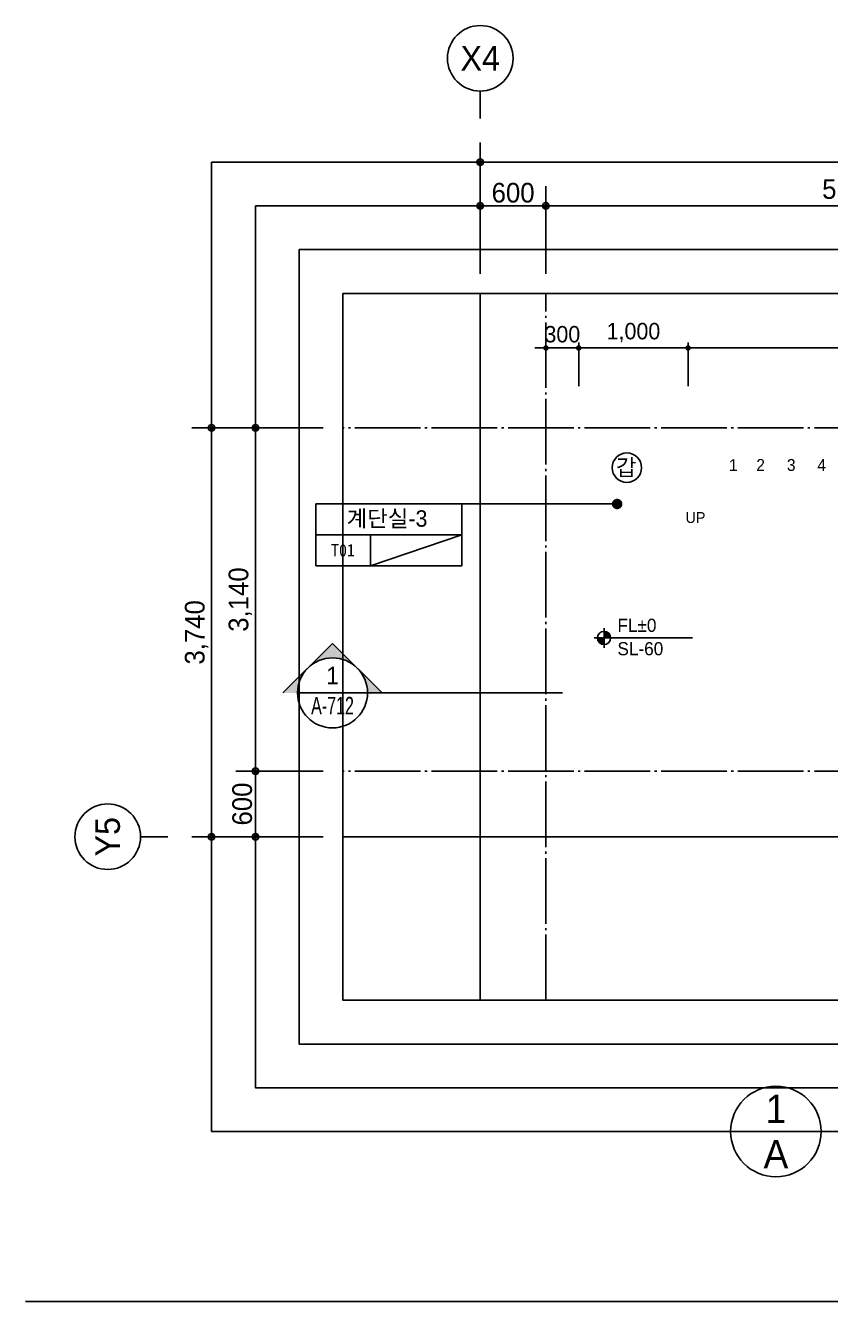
# Model space of a CAD drawing. Header units: millimetres. Extents: x 252711992 to 505989238, y 504776675 to 1009617600.
# Drawn here: x 253131992 to 253139350, y 504818337 to 504830007 of the extents above; entities that cross this region are included whole.
import ezdxf
from ezdxf.enums import TextEntityAlignment as Align
from ezdxf.xclip import XClip

# ---------------------------------------------------------------- set-up
doc = ezdxf.new("R2010")
doc.units = ezdxf.units.MM
doc.header["$XCLIPFRAME"] = 0
doc.linetypes.add('CEN', pattern=[35, 30, -2, 1, -2])
for name, color, linetype in [('$ZCDB_AUDIT_GENERATED_600D18', 7, 'Continuous'), ('0KD DIM', 7, 'Continuous'), ('4A.TEC CEN', 1, 'CEN'), ('4A.TEC TEXT', 7, 'Continuous'), ('4A.TEC TEXT 1', 3, 'Continuous'), ('4A.TEC TEXT 2', 3, 'Continuous'), ('4A.TEC 심볼', 7, 'Continuous'), ('LEV', 7, 'Continuous'), ('ROM', 7, 'Continuous'), ('SYM', 1, 'Continuous'), ('TEXT', 7, 'Continuous')]:
    doc.layers.add(name, color=color, linetype=linetype)
doc.layers.add('DEFPOINT', color=135, linetype='Continuous', plot=False)
doc.styles.add('1', font='')
doc.styles.add('GHS', font='malgun.ttf')
doc.styles.add('나눔고딕', font='')
doc.styles.add('돋움', font='')
doc.styles.add('돋음체', font='')
doc.styles.add('울릉도L', font='')
doc.styles.get('1').set_extended_font_data('DotumChe')
doc.styles.get('나눔고딕').set_extended_font_data('Dotum')
doc.styles.get('돋움').set_extended_font_data('Dotum')
doc.styles.get('돋음체').set_extended_font_data('Dotum')
doc.styles.get('울릉도L').set_extended_font_data('Dotum')
doc.dimstyles.new('DIM_600(외부치수)', dxfattribs={"dimscale": 400, "dimtxt": 3.3, "dimasz": 1, "dimexe": 2, "dimexo": 2, "dimgap": 1, "dimtad": 1, "dimdec": 0, "dimdsep": 46, "dimlunit": 6, "dimtxsty": '나눔고딕', "dimblk1": 'DIMDOT', "dimblk2": 'DIMDOT', "dimsah": 1, "dimcen": 2.5, "dimdle": 1.5, "dimclrd": 8, "dimclre": 8, "dimclrt": 3, "dimadec": 0, "dimazin": 0, "dimtfac": 1, "dimtdec": 0, "dimtix": 1, "dimtmove": 2, "dimatfit": 3, "dimldrblk": 'DIMDOT', "dimfxl": 1, "dimtvp": 1, "dimtolj": 1, "dimtzin": 0, "dimarcsym": 0})
doc.dimstyles.new('KD DIM 1', dxfattribs={"dimscale": 50, "dimtxt": 3, "dimasz": 1, "dimexe": 1, "dimexo": 1, "dimgap": 1, "dimtad": 1, "dimdec": 0, "dimzin": 0, "dimdsep": 46, "dimlunit": 6, "dimtxsty": '돋음체', "dimblk": 'DOT', "dimcen": 3, "dimdle": 1, "dimclrd": 256, "dimclre": 256, "dimclrt": 3, "dimazin": 0, "dimtfac": 1, "dimtdec": 0, "dimtix": 1, "dimtmove": 2, "dimatfit": 3, "dimldrblk": 'OBLIQUE', "dimfxl": 1, "dimtvp": 0.8333, "dimtolj": 1, "dimtzin": 0, "dimarcsym": 0})

# ---------------------------------------------------------------- blocks, each defined once
blk = doc.blocks.new('ccs122')
at = {"layer": '4A.TEC 심볼'}
blk.add_line((0, 8), (0, 3), dxfattribs=at)
blk.add_circle((0, 14), 6, dxfattribs=at)
at = {"layer": '4A.TEC TEXT 2', "color": 3, "style": 'GHS'}
blk.add_attdef('NO', text='', height=4.5, dxfattribs=at).set_placement((-0.01, 14.02), align=Align.MIDDLE_CENTER)
blk = doc.blocks.new('DIMDOT')
at = {"color": 0}
blk.add_line((-2, 0), (2, 0), dxfattribs=at)
for radius in [0.5, 0.25]:
    blk.add_circle((0, 0), radius, dxfattribs=at)
blk = doc.blocks.new('*D255')
at = {"layer": '$ZCDB_AUDIT_GENERATED_600D18', "color": 8, "lineweight": -2, "transparency": 16777216}
for p, q in [((253134713, 504826327), (253133513, 504826327)), ((253133693, 504826267), (253133693, 504822647)), ((253134713, 504822587), (253133513, 504822587))]:
    blk.add_line(p, q, dxfattribs=at)
at = {"layer": 'Defpoints', "color": 0, "transparency": 16777216}
for p in [(253134893, 504826327, 0), (253133693, 504822587), (253134893, 504822587, 0)]:
    blk.add_point(p, dxfattribs=at)
at = {"layer": '$ZCDB_AUDIT_GENERATED_600D18', "color": 8, "lineweight": -2, "transparency": 16777216, "xscale": 60, "yscale": 60, "zscale": 60}
for p, rotation in [((253133693, 504826327), 90), ((253133693, 504822587), 270)]:
    blk.add_blockref('DIMDOT', p, dxfattribs=dict(at, rotation=rotation))
at = {"layer": '$ZCDB_AUDIT_GENERATED_600D18', "color": 3, "transparency": 16777216, "insert": (253133555, 504824457), "char_height": 180, "attachment_point": 5, "rotation": 90, "style": '나눔고딕'}
blk.add_mtext('\\A1;3,740', dxfattribs=at)
blk = doc.blocks.new('*D256')
at = {"layer": '$ZCDB_AUDIT_GENERATED_600D18', "color": 8, "lineweight": -2, "transparency": 16777216}
for p, q in [((253134713, 504823187), (253133913, 504823187)), ((253134093, 504822647), (253134093, 504823127)), ((253134713, 504822587), (253133913, 504822587))]:
    blk.add_line(p, q, dxfattribs=at)
at = {"layer": 'Defpoints', "color": 0, "transparency": 16777216}
for p in [(253134093, 504823187), (253134893, 504823187, 0), (253134893, 504822587, 0)]:
    blk.add_point(p, dxfattribs=at)
at = {"layer": '$ZCDB_AUDIT_GENERATED_600D18', "color": 8, "lineweight": -2, "transparency": 16777216, "xscale": 60, "yscale": 60, "zscale": 60}
for p, rotation in [((253134093, 504823187), 90), ((253134093, 504822587), 270)]:
    blk.add_blockref('DIMDOT', p, dxfattribs=dict(at, rotation=rotation))
at = {"layer": '$ZCDB_AUDIT_GENERATED_600D18', "color": 3, "transparency": 16777216, "insert": (253133973, 504822887), "char_height": 180, "attachment_point": 5, "rotation": 90, "style": '나눔고딕'}
blk.add_mtext('\\A1;600', dxfattribs=at)
blk = doc.blocks.new('dwgFD3B')
at = {"layer": '4A.TEC CEN', "color": 250, "ltscale": 500}
blk.add_line((49194.51, -169936.83, -3333.33), (358000, -169936.83, -3333.33), dxfattribs=at)
at = {"layer": '4A.TEC CEN', "color": 250, "ltscale": 500, "elevation": -3333.33}
blk.add_lwpolyline([(197807.63, -39163.16), (197807.63, -267000)], dxfattribs=at)
blk = doc.blocks.new('*D257')
at = {"layer": '$ZCDB_AUDIT_GENERATED_600D18', "color": 8, "lineweight": -2, "transparency": 16777216}
for p, q in [((253136149, 504827737), (253136149, 504828937)), ((253147149, 504827737), (253147149, 504828937)), ((253136209, 504828757), (253147089, 504828757))]:
    blk.add_line(p, q, dxfattribs=at)
at = {"layer": 'Defpoints', "color": 0, "transparency": 16777216}
for p in [(253147149, 504828757), (253136149, 504827557, 0), (253147149, 504827557)]:
    blk.add_point(p, dxfattribs=at)
at = {"layer": '$ZCDB_AUDIT_GENERATED_600D18', "color": 8, "lineweight": -2, "transparency": 16777216, "xscale": 60, "yscale": 60, "zscale": 60, "rotation": 180}
blk.add_blockref('DIMDOT', (253136149, 504828757), dxfattribs=at)
at = {"layer": '$ZCDB_AUDIT_GENERATED_600D18', "color": 8, "lineweight": -2, "transparency": 16777216, "xscale": 60, "yscale": 60, "zscale": 60}
blk.add_blockref('DIMDOT', (253147149, 504828757), dxfattribs=at)
at = {"layer": '$ZCDB_AUDIT_GENERATED_600D18', "color": 3, "transparency": 16777216, "insert": (253141649, 504828895), "char_height": 180, "attachment_point": 5, "style": '나눔고딕'}
blk.add_mtext('\\A1;11,000', dxfattribs=at)
blk = doc.blocks.new('*D259')
at = {"layer": '$ZCDB_AUDIT_GENERATED_600D18', "color": 8, "lineweight": -2, "transparency": 16777216}
for p, q in [((253136149, 504827737), (253136149, 504828537)), ((253136749, 504827737), (253136749, 504828537)), ((253136689, 504828357), (253136209, 504828357))]:
    blk.add_line(p, q, dxfattribs=at)
at = {"layer": 'Defpoints', "color": 0, "transparency": 16777216}
for p in [(253136149, 504828357), (253136149, 504827557, 39667), (253136749, 504827557, 34667)]:
    blk.add_point(p, dxfattribs=at)
at = {"layer": '$ZCDB_AUDIT_GENERATED_600D18', "color": 8, "lineweight": -2, "transparency": 16777216, "xscale": 60, "yscale": 60, "zscale": 60, "rotation": 180}
blk.add_blockref('DIMDOT', (253136149, 504828357), dxfattribs=at)
at = {"layer": '$ZCDB_AUDIT_GENERATED_600D18', "color": 8, "lineweight": -2, "transparency": 16777216, "xscale": 60, "yscale": 60, "zscale": 60}
blk.add_blockref('DIMDOT', (253136749, 504828357), dxfattribs=at)
at = {"layer": '$ZCDB_AUDIT_GENERATED_600D18', "color": 3, "transparency": 16777216, "insert": (253136449, 504828477), "char_height": 180, "attachment_point": 5, "style": '나눔고딕'}
blk.add_mtext('\\A1;600', dxfattribs=at)
blk = doc.blocks.new('*D260')
at = {"layer": '$ZCDB_AUDIT_GENERATED_600D18', "color": 8, "lineweight": -2, "transparency": 16777216}
for p, q in [((253134713, 504826327), (253133913, 504826327)), ((253134093, 504826267), (253134093, 504823247)), ((253134713, 504823187), (253133913, 504823187))]:
    blk.add_line(p, q, dxfattribs=at)
at = {"layer": 'Defpoints', "color": 0, "transparency": 16777216}
for p in [(253134893, 504826327, 0), (253134093, 504823187), (253134893, 504823187, 0)]:
    blk.add_point(p, dxfattribs=at)
at = {"layer": '$ZCDB_AUDIT_GENERATED_600D18', "color": 8, "lineweight": -2, "transparency": 16777216, "xscale": 60, "yscale": 60, "zscale": 60}
for p, rotation in [((253134093, 504826327), 90), ((253134093, 504823187), 270)]:
    blk.add_blockref('DIMDOT', p, dxfattribs=dict(at, rotation=rotation))
at = {"layer": '$ZCDB_AUDIT_GENERATED_600D18', "color": 3, "transparency": 16777216, "insert": (253133955, 504824757), "char_height": 180, "attachment_point": 5, "rotation": 90, "style": '나눔고딕'}
blk.add_mtext('\\A1;3,140', dxfattribs=at)
blk = doc.blocks.new('*D261')
at = {"layer": '$ZCDB_AUDIT_GENERATED_600D18', "color": 8, "lineweight": -2, "transparency": 16777216}
for p, q in [((253136749, 504827737), (253136749, 504828537)), ((253142389, 504827737), (253142389, 504828537)), ((253136809, 504828357), (253142329, 504828357))]:
    blk.add_line(p, q, dxfattribs=at)
at = {"layer": 'Defpoints', "color": 0, "transparency": 16777216}
for p in [(253142389, 504828357), (253136749, 504827557, 34667), (253142389, 504827557, 81667)]:
    blk.add_point(p, dxfattribs=at)
at = {"layer": '$ZCDB_AUDIT_GENERATED_600D18', "color": 8, "lineweight": -2, "transparency": 16777216, "xscale": 60, "yscale": 60, "zscale": 60, "rotation": 180}
blk.add_blockref('DIMDOT', (253136749, 504828357), dxfattribs=at)
at = {"layer": '$ZCDB_AUDIT_GENERATED_600D18', "color": 8, "lineweight": -2, "transparency": 16777216, "xscale": 60, "yscale": 60, "zscale": 60}
blk.add_blockref('DIMDOT', (253142389, 504828357), dxfattribs=at)
at = {"layer": '$ZCDB_AUDIT_GENERATED_600D18', "color": 3, "transparency": 16777216, "insert": (253139569, 504828495), "char_height": 180, "attachment_point": 5, "style": '나눔고딕'}
blk.add_mtext('\\A1;5,640', dxfattribs=at)
blk = doc.blocks.new('A$C6C9969DE')
at = {"layer": 'ROM', "color": 0, "linetype": 'Continuous'}
for p, q in [((0, 510), (2400, 510)), ((900, 0), (900, 510))]:
    blk.add_line(p, q, dxfattribs=at)
blk.add_lwpolyline([(0, 0), (2400, 0), (2400, 1020), (0, 1020)], close=True, dxfattribs=at)
blk = doc.blocks.new('A$C3A5201BD')
at = {"layer": 'LEV'}
h = blk.add_hatch(color=256, dxfattribs=at)
h.paths.add_polyline_path([(200, 200), (335, 200, 0.414214), (200, 335)])
h.paths.add_polyline_path([(200, 65), (200, 200), (65, 200, 0.414214)])
at = {"layer": 'LEV', "color": 7}
for p, q in [((200, 0), (200, 400)), ((0, 200), (2007, 200)), ((0, 200), (400, 200))]:
    blk.add_line(p, q, dxfattribs=at)
blk.add_circle((200, 200), 135, dxfattribs=at)
blk = doc.blocks.new('단면기호1')
at = {"layer": 'SYM'}
h = blk.add_hatch(color=256, dxfattribs=at)
h.paths.add_polyline_path([(4.24, 4.24, -0.198912), (6, 0), (8.49, 0)])
h.paths.add_polyline_path([(0, 8.49), (-4.24, 4.24, -0.414214), (4.24, 4.24)])
h.paths.add_polyline_path([(-4.24, 4.24), (-8.49, 0), (-6, 0, -0.198912)])
for p in [(-8.49, 0), (8.49, 0)]:
    blk.add_line(p, (0, 8.49), dxfattribs=at)
blk.add_circle((0, 0), 6, dxfattribs=at)
blk = doc.blocks.new('_Dot')
at = {"color": 0, "linetype": 'ByBlock', "lineweight": -2}
blk.add_line((-0.5, 0), (-1, 0), dxfattribs=at)
at = {"color": 0, "linetype": 'ByBlock', "const_width": 0.5}
blk.add_lwpolyline([(-0.25, 0, 1), (0.25, 0, 1)], format="xyb", close=True, dxfattribs=at)
blk = doc.blocks.new('*D788')
at = {"layer": '0KD DIM', "lineweight": -2, "transparency": 16777216}
for p, q in [((253137049, 504826708), (253137049, 504827108)), ((253138049, 504826708), (253138049, 504827108)), ((253137099, 504827058), (253137999, 504827058))]:
    blk.add_line(p, q, dxfattribs=at)
at = {"layer": 'Defpoints', "color": 0, "transparency": 16777216}
for p in [(253138049, 504827058), (253137049, 504826658), (253138049, 504826658)]:
    blk.add_point(p, dxfattribs=at)
at = {"layer": '0KD DIM', "lineweight": -2, "transparency": 16777216, "xscale": 50, "yscale": 50, "zscale": 50, "rotation": 180}
blk.add_blockref('_Dot', (253137049, 504827058), dxfattribs=at)
at = {"layer": '0KD DIM', "lineweight": -2, "transparency": 16777216, "xscale": 50, "yscale": 50, "zscale": 50}
blk.add_blockref('_Dot', (253138049, 504827058), dxfattribs=at)
at = {"layer": '0KD DIM', "color": 3, "transparency": 16777216, "insert": (253137549, 504827198), "char_height": 150, "attachment_point": 5, "style": '돋음체'}
blk.add_mtext('\\A1;1,000', dxfattribs=at)
blk = doc.blocks.new('_OBLIQUE')
at = {"color": 0, "linetype": 'ByBlock'}
blk.add_line((-0.5, -0.5), (0.5, 0.5), dxfattribs=at)
blk = doc.blocks.new('*D789')
at = {"layer": '0KD DIM', "lineweight": -2, "transparency": 16777216}
for p, q in [((253136749, 504826708), (253136749, 504827108)), ((253137049, 504826708), (253137049, 504827108)), ((253136699, 504827058), (253136649, 504827058)), ((253137049, 504827058), (253136749, 504827058)), ((253137099, 504827058), (253137149, 504827058))]:
    blk.add_line(p, q, dxfattribs=at)
at = {"layer": 'Defpoints', "color": 0, "transparency": 16777216}
for p in [(253136749, 504827058), (253136749, 504826658), (253137049, 504826658)]:
    blk.add_point(p, dxfattribs=at)
at = {"layer": '0KD DIM', "lineweight": -2, "transparency": 16777216, "xscale": 50, "yscale": 50, "zscale": 50}
blk.add_blockref('_Dot', (253136749, 504827058), dxfattribs=at)
at = {"layer": '0KD DIM', "lineweight": -2, "transparency": 16777216, "xscale": 50, "yscale": 50, "zscale": 50, "rotation": 180}
blk.add_blockref('_Dot', (253137049, 504827058), dxfattribs=at)
at = {"layer": '0KD DIM', "color": 3, "transparency": 16777216, "insert": (253136899, 504827183), "char_height": 150, "attachment_point": 5, "style": '돋음체'}
blk.add_mtext('\\A1;300', dxfattribs=at)
blk = doc.blocks.new('*D790')
at = {"layer": '0KD DIM', "lineweight": -2, "transparency": 16777216}
for p, q in [((253138049, 504826708), (253138049, 504827108)), ((253142389, 504826708), (253142389, 504827108)), ((253142339, 504827058), (253138099, 504827058))]:
    blk.add_line(p, q, dxfattribs=at)
at = {"layer": 'Defpoints', "color": 0, "transparency": 16777216}
for p in [(253138049, 504827058), (253138049, 504826658), (253142389, 504826658)]:
    blk.add_point(p, dxfattribs=at)
at = {"layer": '0KD DIM', "lineweight": -2, "transparency": 16777216, "xscale": 50, "yscale": 50, "zscale": 50, "rotation": 180}
blk.add_blockref('_Dot', (253138049, 504827058), dxfattribs=at)
at = {"layer": '0KD DIM', "lineweight": -2, "transparency": 16777216, "xscale": 50, "yscale": 50, "zscale": 50}
blk.add_blockref('_Dot', (253142389, 504827058), dxfattribs=at)
at = {"layer": '0KD DIM', "color": 3, "transparency": 16777216, "insert": (253140219, 504827198), "char_height": 150, "attachment_point": 5, "style": '돋음체'}
blk.add_mtext('\\A1;4,340', dxfattribs=at)

msp = doc.modelspace()

# ---------------------------------------------------------------- linework, layer by layer
msp.add_line((253135146.55, 504825064.35), (253135979.88, 504825347.69))
at = {"layer": '4A.TEC CEN', "ltscale": 20}
for p, q in [((253136748.77, 504821092.16, 1666.67), (253136748.77, 504827557.16, 1666.67)), ((253148203.05, 504826327.14, 1666.67), (253134892.67, 504826327.14, 1666.67)), ((253148203.05, 504823187.14, 1666.67), (253134892.67, 504823187.14, 1666.67))]:
    msp.add_line(p, q, dxfattribs=at)
at = {"layer": '4A.TEC 심볼'}
msp.add_line((253138437.72, 504819892.16, 3333.33), (253144445.36, 504819892.16, 3333.33), dxfattribs=at)
for centre, radius in [((253137489.28, 504825963.28), 134.66), ((253138851.72, 504819892.16, 3333.33), 414)]:
    msp.add_circle(centre, radius, dxfattribs=at)
at = {"layer": 'DEFPOINT'}
msp.add_line((253168191.54, 504818337.29, 3333.33), (253131991.54, 504818337.29, 3333.33), dxfattribs=at)
at = {"layer": 'DEFPOINT', "elevation": 3333.33}
for points in [[(253133692.67, 504828757.16), (253149403.05, 504828757.16), (253149403.05, 504819892.16), (253133692.67, 504819892.16)], [(253134092.67, 504828357.16), (253149003.05, 504828357.16), (253149003.05, 504820292.16), (253134092.67, 504820292.16)], [(253134492.67, 504827957.16), (253148603.05, 504827957.16), (253148603.05, 504820692.16), (253134492.67, 504820692.16)], [(253134892.67, 504827557.16), (253148203.05, 504827557.16), (253148203.05, 504821092.16), (253134892.67, 504821092.16)]]:
    msp.add_lwpolyline(points, close=True, dxfattribs=at)
at = {"layer": 'SYM'}
msp.add_line((253136900.7, 504823903.45, 1666.67), (253135118.27, 504823903.45, 1666.67), dxfattribs=at)
at = {"layer": 'SYM', "elevation": 1666.67}
msp.add_lwpolyline([(253135118.27, 504823903.45), (253134477.82, 504823903.45)], dxfattribs=at)
at = {"layer": 'TEXT'}
msp.add_line((253135979.88, 504825631.02), (253137400.37, 504825631.02), dxfattribs=at)
at = {"layer": 'TEXT', "const_width": 47.82}
msp.add_lwpolyline([(253137400.37, 504825654.93, 1), (253137400.37, 504825607.11, 1)], format="xyb", close=True, dxfattribs=at)

# ---------------------------------------------------------------- block references
ref = msp.add_blockref('dwgFD3B', (252938341.15, 504992523.98, 0.45))
XClip(ref).set_block_clipping_path([(196551.5201089978, -171431.8169596791), (209861.9006240964, -164966.8169608712)])
at = {"layer": '4A.TEC 심볼'}
ref = msp.add_blockref('ccs122', (253136148.78, 504829007.16, -7764.32), dxfattribs=dict(at, xscale=49.99999977496833, yscale=49.99999977496833, zscale=49.99999977496833))
ref.add_attrib('NO', 'X4', dxfattribs={"layer": '0', "color": 3, "height": 225, "style": '울릉도L'}).set_placement((253136148.47, 504829708.06, -7764.32), align=Align.MIDDLE_CENTER)
ref = msp.add_blockref('ccs122', (253133442.67, 504822588.18, -4999.55), dxfattribs=dict(at, xscale=49.99999977496833, yscale=49.99999977496833, zscale=49.99999977496833, rotation=90))
ref.add_attrib('NO', 'Y5', dxfattribs={"layer": '0', "color": 3, "height": 225, "rotation": 90, "style": '울릉도L'}).set_placement((253132741.77, 504822587.87, -4999.55), align=Align.MIDDLE_CENTER)
at = {"layer": 'LEV', "xscale": 0.4469841265468151, "yscale": 0.4469841265468151, "zscale": 0.4469841265468151}
msp.add_blockref('A$C3A5201BD', (253137190.77, 504824316.46), dxfattribs=at)
at = {"layer": 'SYM', "xscale": -53.37150118498497, "yscale": 53.37150118498497, "zscale": 53.37150118498497, "rotation": 359.9999999999999}
msp.add_blockref('단면기호1', (253134798.04, 504823903.45, 1666.67), dxfattribs=at)
at = {"layer": 'TEXT', "xscale": 0.5555555568112274, "yscale": 0.5555555568112274, "zscale": 0.5555555568112274}
msp.add_blockref('A$C6C9969DE', (253134646.55, 504825064.35), dxfattribs=at)

# ---------------------------------------------------------------- texts
at = {"layer": '4A.TEC TEXT', "style": '돋움'}
msp.add_text('갑', height=150, dxfattribs=at).set_placement((253137483.04, 504825965.22), align=Align.MIDDLE_CENTER)
at = {"layer": '4A.TEC TEXT 1', "style": '돋음체'}
msp.add_text('UP', height=100, dxfattribs=at).set_placement((253138025.54, 504825507.54), align=Align.MIDDLE_LEFT)
at = {"layer": '4A.TEC TEXT 2', "color": 3, "style": '나눔고딕'}
for s, p in [('1', (253138851.72, 504820099.16, 3333.33)), ('A', (253138851.72, 504819685.16, 3333.33))]:
    msp.add_text(s, height=258.75, dxfattribs=at).set_placement(p, align=Align.MIDDLE)
at = {"layer": 'LEV', "style": '돋움'}
for s, p in [('FL%%P0', (253137402.9, 504824461.77)), ('SL-60', (253137402.9, 504824247.56))]:
    msp.add_text(s, height=120, dxfattribs=at).set_placement(p)
at = {"layer": 'TEXT', "style": '나눔고딕'}
for s, p in [('1', (253138501.46, 504825899.46)), ('2', (253138751.17, 504825901.28, 1666.67)), ('3', (253139031.32, 504825901.28, 1666.67)), ('4', (253139309.7, 504825901.28, 1666.67))]:
    msp.add_text(s, height=108.68, dxfattribs=at).set_placement(p, align=Align.BOTTOM_RIGHT)
at = {"layer": 'TEXT'}
for s, height, style, p in [('계단실-3', 150, '돋움', (253135296.45, 504825498.52)), ('T01', 112.5, '1', (253134893.69, 504825208.05))]:
    msp.add_text(s, height=height, dxfattribs=dict(at, style=style)).set_placement(p, align=Align.MIDDLE_CENTER)
at = {"layer": 'TEXT', "style": '돋움'}
msp.add_text('1', height=160.11, dxfattribs=at).set_placement((253134798.04, 504823982.23, 1666.67), align=Align.CENTER)
at = {"layer": 'TEXT', "style": '돋움', "width": 0.7}
msp.add_text('A-712', height=160.115, dxfattribs=at).set_placement((253134798.04, 504823706.54, 1666.67), align=Align.CENTER)

# ---------------------------------------------------------------- dimensions: what is measured, and where the dimension line sits
at = {"layer": '$ZCDB_AUDIT_GENERATED_600D18'}
dim = msp.add_linear_dim(base=(253147148.78, 504828757.16, -7764.32), p1=(253136148.78, 504827557.16, -7764.32), p2=(253147148.78, 504827557.16, -7764.32), dimstyle='DIM_600(외부치수)', override={"dimscale": 300, "dimtxt": 0.6, "dimasz": 0.2, "dimexe": 0.6, "dimexo": 0.6, "dimgap": 0.1, "dimdec": 1, "dimblk1": 'DIMDOT', "dimblk2": 'DIMDOT', "dimdle": 0.5}, dxfattribs=at)
dim.commit()
dim.dimension.update_dxf_attribs({"geometry": '*D257', "text_midpoint": (253141648.78, 504828894.62, -7764.32)})
for base, p1, p2, angle, picture, middle in [((253142388.77, 504828357.16, -7764.32), (253136748.77, 504827557.16, 26902.34), (253142388.77, 504827557.16, 73902.34), 0, '*D261', (253139568.77, 504828494.62, -7764.32)), ((253136148.78, 504828357.16, -7764.32), (253136748.77, 504827557.16, 26902.34), (253136148.78, 504827557.16, 31902.33), 180, '*D259', (253136448.77, 504828477.28, -7764.32)), ((253133692.67, 504822587.14, -4999.55), (253134892.67, 504826327.14, -4999.55), (253134892.67, 504822587.14, -4999.55), 270, '*D255', (253133555.21, 504824457.14, -4999.55)), ((253134092.67, 504823187.14, -4999.55), (253134892.67, 504826327.14, -4999.55), (253134892.67, 504823187.14, -4999.55), 270, '*D260', (253133955.21, 504824757.14, -4999.55)), ((253134092.67, 504823187.14, -4999.55), (253134892.67, 504822587.14, -4999.55), (253134892.67, 504823187.14, -4999.55), 90, '*D256', (253133972.55, 504822887.14, -4999.55))]:
    dim = msp.add_linear_dim(base=base, p1=p1, p2=p2, angle=angle, dimstyle='DIM_600(외부치수)', override={"dimscale": 300, "dimtxt": 0.6, "dimasz": 0.2, "dimexe": 0.6, "dimexo": 0.6, "dimgap": 0.1, "dimdec": 1, "dimblk1": 'DIMDOT', "dimblk2": 'DIMDOT', "dimdle": 0.5}, dxfattribs=at)
    dim.commit()
    dim.dimension.update_dxf_attribs({"geometry": picture, "text_midpoint": middle})
at = {"layer": '0KD DIM'}
for base, p1, p2, picture, middle in [((253136748.77, 504827057.97, 1666.67), (253137048.77, 504826657.97, 1666.67), (253136748.77, 504826657.97, 1666.67), '*D789', (253136898.77, 504827183.07, 1666.67)), ((253138048.77, 504827057.97, 1666.67), (253142388.77, 504826657.97, 1666.67), (253138048.77, 504826657.97, 1666.67), '*D790', (253140218.77, 504827197.52, 1666.67))]:
    dim = msp.add_linear_dim(base=base, p1=p1, p2=p2, angle=180, dimstyle='KD DIM 1', dxfattribs=at)
    dim.commit()
    dim.dimension.update_dxf_attribs({"geometry": picture, "text_midpoint": middle})
dim = msp.add_linear_dim(base=(253138048.77, 504827057.97, 1666.67), p1=(253137048.77, 504826657.97, 1666.67), p2=(253138048.77, 504826657.97, 1666.67), dimstyle='KD DIM 1', dxfattribs=at)
dim.commit()
dim.dimension.update_dxf_attribs({"geometry": '*D788', "text_midpoint": (253137548.77, 504827197.52, 1666.67)})

doc.saveas('drawing.dxf')
